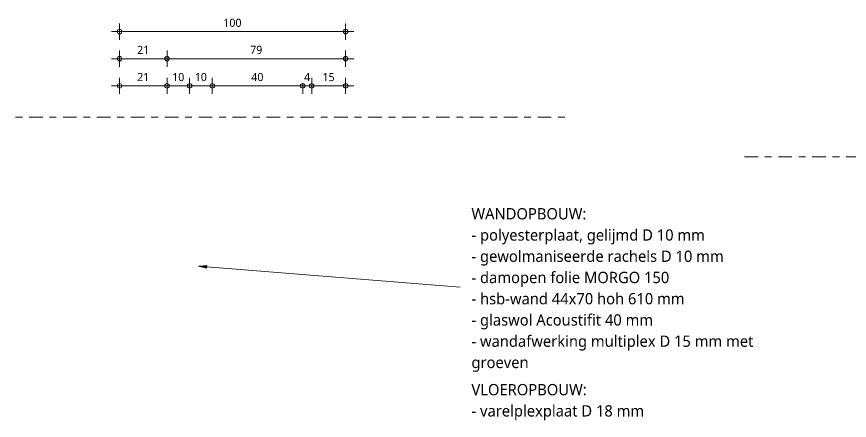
# Model space of a CAD drawing. Header units: millimetres. Extents: x 2457 to 4349, y 3067 to 7524.
# Drawn here: x 3648 to 4016.4, y 5131.1 to 5309.6 of the extents above; entities that cross this region are included whole.
import ezdxf

# ---------------------------------------------------------------- set-up
doc = ezdxf.new("R2010")
doc.units = ezdxf.units.MM
doc.linetypes.add('MV_center', pattern=[15, 6, -3, 3, -3])
for name, color, linetype, lineweight in [('A-ANNO-DIMS', 211, 'Continuous', 13), ('A-ANNO-DIMS-2', 211, 'Continuous', 13), ('A-DETL-GENF', 92, 'Continuous', 18), ('G-ANNO-TEXT', 231, 'Continuous', 13)]:
    doc.layers.add(name, color=color, linetype=linetype, lineweight=lineweight)
doc.styles.add('Segoe UI_1', font='segoeui.ttf', dxfattribs={"height": 3.6})
doc.styles.add('Segoe UI_3', font='segoeui.ttf', dxfattribs={"height": 5})
doc.styles.add('Segoe UI_B', font='segoeui.ttf', dxfattribs={"height": 5})
doc.dimstyles.new('1_8_mm_3', dxfattribs={"dimscale": 304.8, "dimtxt": 3.77051, "dimasz": 0.006562, "dimexe": 0.011811, "dimexo": 0.0625, "dimgap": 0.003281, "dimtad": 1, "dimdec": 0, "dimzin": 0, "dimdsep": 46, "dimtxsty": 'Segoe UI_1', "dimblk1": 'DOTBLANK', "dimblk2": 'DOTBLANK', "dimsah": 1, "dimcen": 0.09, "dimdle": 0.011811, "dimazin": 0, "dimtfac": 1, "dimtdec": 4, "dimtix": 1, "dimtmove": 0, "dimatfit": 3, "dimfxl": 0.011811, "dimfxlon": 1, "dimtvp": 1, "dimtfill": 1, "dimtolj": 1, "dimtzin": 0, "dimarcsym": 2})

# ---------------------------------------------------------------- blocks, each defined once
blk = doc.blocks.new('NLRS_00_DI_maskeer - Type 1-4234805-Details Strandbaak Strandhuis 2_0')
at = {"layer": 'A-DETL-GENF', "linetype": 'MV_center'}
blk.add_line((253.36, 0), (-100, 0), dxfattribs=at)
blk = doc.blocks.new('NLRS_00_DI_maskeer - Type 1-4234634-Details Strandbaak Strandhuis 2_0')
at = {"layer": 'A-DETL-GENF', "linetype": 'MV_center'}
blk.add_line((200, 0), (-100, 0), dxfattribs=at)
blk = doc.blocks.new('DIMBLOCK333-Details Strandbaak Strandhuis 2_0')
at = {"layer": 'A-ANNO-DIMS-2'}
for p, q in [((3693.52, 5291), (3693.52, 5294.6)), ((3714.52, 5291), (3714.52, 5294.6)), ((3689.92, 5291), (3714.52, 5291)), ((3693.52, 5291), (3693.52, 5287.4)), ((3714.52, 5291), (3714.52, 5287.4))]:
    blk.add_line(p, q, dxfattribs=at)
for centre in [(3693.52, 5291), (3714.52, 5291)]:
    blk.add_circle(centre, 1, dxfattribs=at)
at = {"layer": 'A-ANNO-DIMS-2', "color": 0, "insert": (3701.28, 5296.7), "char_height": 3.6, "width": 6.5813, "attachment_point": 1, "line_spacing_factor": 1.142579, "style": 'Segoe UI_1', "bg_fill": 3, "box_fill_scale": 1.25, "bg_fill_color": 9, "bg_fill_true_color": 13158600, "bg_fill_transparency": 0}
blk.add_mtext('21', dxfattribs=at)
blk = doc.blocks.new('_DotBlank')
at = {"color": 0, "linetype": 'ByBlock', "lineweight": -2}
blk.add_line((-0.5, 0), (-1, 0), dxfattribs=at)
blk.add_circle((0, 0), 0.5, dxfattribs=at)
blk = doc.blocks.new('DIMBLOCK334-Details Strandbaak Strandhuis 2_0')
at = {"layer": 'A-ANNO-DIMS-2'}
for p, q in [((3714.52, 5291), (3714.52, 5294.6)), ((3793.52, 5291), (3793.52, 5294.6)), ((3714.52, 5291), (3797.12, 5291)), ((3714.52, 5291), (3714.52, 5287.4)), ((3793.52, 5291), (3793.52, 5287.4))]:
    blk.add_line(p, q, dxfattribs=at)
for centre in [(3714.52, 5291), (3793.52, 5291)]:
    blk.add_circle(centre, 1, dxfattribs=at)
at = {"layer": 'A-ANNO-DIMS-2', "color": 0, "insert": (3751.28, 5296.7), "char_height": 3.6, "width": 6.5813, "attachment_point": 1, "line_spacing_factor": 1.142579, "style": 'Segoe UI_1', "bg_fill": 3, "box_fill_scale": 1.25, "bg_fill_color": 9, "bg_fill_true_color": 13158600, "bg_fill_transparency": 0}
blk.add_mtext('79', dxfattribs=at)
blk = doc.blocks.new('DIMBLOCK335-Details Strandbaak Strandhuis 2_0')
at = {"layer": 'A-ANNO-DIMS-2'}
for p, q in [((3693.52, 5279), (3693.52, 5282.6)), ((3714.52, 5279), (3714.52, 5282.6)), ((3689.92, 5279), (3714.52, 5279)), ((3693.52, 5279), (3693.52, 5275.4)), ((3714.52, 5279), (3714.52, 5275.4))]:
    blk.add_line(p, q, dxfattribs=at)
for centre in [(3693.52, 5279), (3714.52, 5279)]:
    blk.add_circle(centre, 1, dxfattribs=at)
at = {"layer": 'A-ANNO-DIMS-2', "color": 0, "insert": (3701.28, 5284.7), "char_height": 3.6, "width": 6.5813, "attachment_point": 1, "line_spacing_factor": 1.142579, "style": 'Segoe UI_1', "bg_fill": 3, "box_fill_scale": 1.25, "bg_fill_color": 9, "bg_fill_true_color": 13158600, "bg_fill_transparency": 0}
blk.add_mtext('21', dxfattribs=at)
blk = doc.blocks.new('DIMBLOCK336-Details Strandbaak Strandhuis 2_0')
at = {"layer": 'A-ANNO-DIMS-2'}
for p, q in [((3714.52, 5279), (3714.52, 5282.6)), ((3724.52, 5279), (3724.52, 5282.6)), ((3714.52, 5279), (3724.52, 5279)), ((3714.52, 5279), (3714.52, 5275.4)), ((3724.52, 5279), (3724.52, 5275.4))]:
    blk.add_line(p, q, dxfattribs=at)
for centre in [(3714.52, 5279), (3724.52, 5279)]:
    blk.add_circle(centre, 1, dxfattribs=at)
at = {"layer": 'A-ANNO-DIMS-2', "color": 0, "insert": (3716.78, 5284.7), "char_height": 3.6, "width": 6.5813, "attachment_point": 1, "line_spacing_factor": 1.142579, "style": 'Segoe UI_1', "bg_fill": 3, "box_fill_scale": 1.25, "bg_fill_color": 9, "bg_fill_true_color": 13158600, "bg_fill_transparency": 0}
blk.add_mtext('10', dxfattribs=at)
blk = doc.blocks.new('DIMBLOCK337-Details Strandbaak Strandhuis 2_0')
at = {"layer": 'A-ANNO-DIMS-2'}
for p, q in [((3724.52, 5279), (3724.52, 5282.6)), ((3734.52, 5279), (3734.52, 5282.6)), ((3724.52, 5279), (3734.52, 5279)), ((3724.52, 5279), (3724.52, 5275.4)), ((3734.52, 5279), (3734.52, 5275.4))]:
    blk.add_line(p, q, dxfattribs=at)
for centre in [(3724.52, 5279), (3734.52, 5279)]:
    blk.add_circle(centre, 1, dxfattribs=at)
at = {"layer": 'A-ANNO-DIMS-2', "color": 0, "insert": (3726.78, 5284.7), "char_height": 3.6, "width": 6.5813, "attachment_point": 1, "line_spacing_factor": 1.142579, "style": 'Segoe UI_1', "bg_fill": 3, "box_fill_scale": 1.25, "bg_fill_color": 9, "bg_fill_true_color": 13158600, "bg_fill_transparency": 0}
blk.add_mtext('10', dxfattribs=at)
blk = doc.blocks.new('DIMBLOCK338-Details Strandbaak Strandhuis 2_0')
at = {"layer": 'A-ANNO-DIMS-2'}
for p, q in [((3734.52, 5279), (3734.52, 5282.6)), ((3774.52, 5279), (3774.52, 5282.6)), ((3734.52, 5279), (3774.52, 5279)), ((3734.52, 5279), (3734.52, 5275.4)), ((3774.52, 5279), (3774.52, 5275.4))]:
    blk.add_line(p, q, dxfattribs=at)
for centre in [(3734.52, 5279), (3774.52, 5279)]:
    blk.add_circle(centre, 1, dxfattribs=at)
at = {"layer": 'A-ANNO-DIMS-2', "color": 0, "insert": (3751.78, 5284.7), "char_height": 3.6, "width": 6.5813, "attachment_point": 1, "line_spacing_factor": 1.142579, "style": 'Segoe UI_1', "bg_fill": 3, "box_fill_scale": 1.25, "bg_fill_color": 9, "bg_fill_true_color": 13158600, "bg_fill_transparency": 0}
blk.add_mtext('40', dxfattribs=at)
blk = doc.blocks.new('DIMBLOCK339-Details Strandbaak Strandhuis 2_0')
at = {"layer": 'A-ANNO-DIMS-2'}
for p, q in [((3774.52, 5279), (3774.52, 5282.6)), ((3778.52, 5279), (3778.52, 5282.6)), ((3774.52, 5279), (3778.52, 5279)), ((3774.52, 5279), (3774.52, 5275.4)), ((3778.52, 5279), (3778.52, 5275.4))]:
    blk.add_line(p, q, dxfattribs=at)
for centre in [(3774.52, 5279), (3778.52, 5279)]:
    blk.add_circle(centre, 1, dxfattribs=at)
at = {"layer": 'A-ANNO-DIMS-2', "color": 0, "insert": (3775.15, 5284.7), "char_height": 3.6, "width": 3.2906, "attachment_point": 1, "line_spacing_factor": 1.142579, "style": 'Segoe UI_1', "bg_fill": 3, "box_fill_scale": 1.25, "bg_fill_color": 9, "bg_fill_true_color": 13158600, "bg_fill_transparency": 0}
blk.add_mtext('4', dxfattribs=at)
blk = doc.blocks.new('DIMBLOCK340-Details Strandbaak Strandhuis 2_0')
at = {"layer": 'A-ANNO-DIMS-2'}
for p, q in [((3778.52, 5279), (3778.52, 5282.6)), ((3793.52, 5279), (3793.52, 5282.6)), ((3778.52, 5279), (3797.12, 5279)), ((3778.52, 5279), (3778.52, 5275.4)), ((3793.52, 5279), (3793.52, 5275.4))]:
    blk.add_line(p, q, dxfattribs=at)
for centre in [(3778.52, 5279), (3793.52, 5279)]:
    blk.add_circle(centre, 1, dxfattribs=at)
at = {"layer": 'A-ANNO-DIMS-2', "color": 0, "insert": (3783.28, 5284.7), "char_height": 3.6, "width": 6.5813, "attachment_point": 1, "line_spacing_factor": 1.142579, "style": 'Segoe UI_1', "bg_fill": 3, "box_fill_scale": 1.25, "bg_fill_color": 9, "bg_fill_true_color": 13158600, "bg_fill_transparency": 0}
blk.add_mtext('15', dxfattribs=at)
blk = doc.blocks.new('DIMBLOCK341-Details Strandbaak Strandhuis 2_0')
at = {"layer": 'A-ANNO-DIMS-2'}
for p, q in [((3693.52, 5303), (3693.52, 5306.6)), ((3793.52, 5303), (3793.52, 5306.6)), ((3689.92, 5303), (3797.12, 5303)), ((3693.52, 5303), (3693.52, 5299.4)), ((3793.52, 5303), (3793.52, 5299.4))]:
    blk.add_line(p, q, dxfattribs=at)
for centre in [(3693.52, 5303), (3793.52, 5303)]:
    blk.add_circle(centre, 1, dxfattribs=at)
at = {"layer": 'A-ANNO-DIMS-2', "color": 0, "insert": (3739.41, 5308.7), "char_height": 3.6, "width": 9.8719, "attachment_point": 1, "line_spacing_factor": 1.142579, "style": 'Segoe UI_1', "bg_fill": 3, "box_fill_scale": 1.25, "bg_fill_color": 9, "bg_fill_true_color": 13158600, "bg_fill_transparency": 0}
blk.add_mtext('100', dxfattribs=at)

msp = doc.modelspace()

# ---------------------------------------------------------------- hatches: boundary and pattern name
at = {"layer": 'G-ANNO-TEXT'}
msp.add_hatch(color=7, dxfattribs=at).paths.add_polyline_path([(3728.49, 5199.22), (3732.03, 5198.3), (3732.13, 5199.57)])

# ---------------------------------------------------------------- linework, layer by layer
at = {"layer": 'G-ANNO-TEXT', "color": 250}
for p, q in [((3732.13, 5199.57), (3728.49, 5199.22)), ((3728.49, 5199.22), (3732.03, 5198.3)), ((3728.49, 5199.22), (3844.18, 5189.9)), ((3732.03, 5198.3), (3732.13, 5199.57))]:
    msp.add_line(p, q, dxfattribs=at)

# ---------------------------------------------------------------- block references
at = {"layer": 'A-DETL-GENF', "linetype": 'MV_center', "rotation": 180}
for name, p in [('NLRS_00_DI_maskeer - Type 1-4234634-Details Strandbaak Strandhuis 2_0', (3793.52, 5265.1)), ('NLRS_00_DI_maskeer - Type 1-4234805-Details Strandbaak Strandhuis 2_0', (4223.33, 5247.67))]:
    msp.add_blockref(name, p, dxfattribs=at)

# ---------------------------------------------------------------- texts
at = {"layer": 'G-ANNO-TEXT', "color": 7, "char_height": 5, "attachment_point": 1}
for s, insert, width, style in [('WANDOPBOUW:', (3849.18, 5224.93), 67.8228, 'Segoe UI_B'), ('- polyesterplaat, gelijmd D 10 mm', (3849.18, 5215.54), 128.27, 'Segoe UI_3'), ('- gewolmaniseerde rachels D 10 mm', (3849.18, 5206.15), 137.4092, 'Segoe UI_3'), ('- damopen folie MORGO 150', (3849.18, 5196.75), 110.6329, 'Segoe UI_3'), ('- hsb-wand 44x70 hoh 610 mm', (3849.18, 5187.36), 118.0084, 'Segoe UI_3'), ('- glaswol Acoustifit 40 mm', (3849.18, 5177.97), 100.3713, 'Segoe UI_3'), ('- wandafwerking multiplex D 15 mm met ', (3849.18, 5168.58), 156.3291, 'Segoe UI_3'), ('groeven', (3849.18, 5159.18), 30.6245, 'Segoe UI_3'), ('VLOEROPBOUW:', (3849.18, 5147.14), 66.8607, 'Segoe UI_B'), ('- varelplexplaat D 18 mm', (3849.18, 5137.75), 94.7595, 'Segoe UI_3')]:
    msp.add_mtext(s, dxfattribs=dict(at, insert=insert, width=width, style=style))

# ---------------------------------------------------------------- dimensions: what is measured, and where the dimension line sits
at = {"layer": 'A-ANNO-DIMS'}
dim = msp.add_linear_dim(base=(3714.52, 5291), p1=(3693.52, 5294.6), p2=(3714.52, 5294.6), dimstyle='1_8_mm_3', override={"dimpost": '<>', "dimfxl": 21}, dxfattribs=at)
dim.commit()
dim.dimension.update_dxf_attribs({"geometry": 'DIMBLOCK333-Details Strandbaak Strandhuis 2_0', "text_midpoint": (3704.02, 5293.84)})

# ---------------------------------------------------------------- next in the draw order: dimensions: what is measured, and where the dimension line sits
dim = msp.add_linear_dim(base=(3793.52, 5291), p1=(3714.52, 5294.6), p2=(3793.52, 5294.6), dimstyle='1_8_mm_3', override={"dimpost": '<>', "dimfxl": 79}, dxfattribs=at)
dim.commit()
dim.dimension.update_dxf_attribs({"geometry": 'DIMBLOCK334-Details Strandbaak Strandhuis 2_0', "text_midpoint": (3754.02, 5293.87)})

# ---------------------------------------------------------------- next in the draw order: dimensions: what is measured, and where the dimension line sits
for base, p1, p2, override, picture, middle in [((3793.52, 5303), (3693.52, 5299.4), (3793.52, 5299.4), {"dimpost": '<>', "dimfxl": 100}, 'DIMBLOCK341-Details Strandbaak Strandhuis 2_0', (3743.52, 5305.88)), ((3714.52, 5279), (3693.52, 5275.4), (3714.52, 5275.4), {"dimpost": '<>', "dimfxl": 21}, 'DIMBLOCK335-Details Strandbaak Strandhuis 2_0', (3704.02, 5281.84))]:
    dim = msp.add_linear_dim(base=base, p1=p1, p2=p2, dimstyle='1_8_mm_3', override=override, dxfattribs=at)
    dim.commit()
    dim.dimension.update_dxf_attribs({"geometry": picture, "text_midpoint": middle})

# ---------------------------------------------------------------- next in the draw order: dimensions: what is measured, and where the dimension line sits
dim = msp.add_linear_dim(base=(3724.52, 5279), p1=(3714.52, 5275.4), p2=(3724.52, 5275.4), dimstyle='1_8_mm_3', override={"dimpost": '<>', "dimfxl": 10}, dxfattribs=at)
dim.commit()
dim.dimension.update_dxf_attribs({"geometry": 'DIMBLOCK336-Details Strandbaak Strandhuis 2_0', "text_midpoint": (3719.52, 5281.88)})

# ---------------------------------------------------------------- next in the draw order: dimensions: what is measured, and where the dimension line sits
dim = msp.add_linear_dim(base=(3734.52, 5279), p1=(3724.52, 5275.4), p2=(3734.52, 5282.6), dimstyle='1_8_mm_3', override={"dimpost": '<>', "dimfxl": 12.322337}, dxfattribs=at)
dim.commit()
dim.dimension.update_dxf_attribs({"geometry": 'DIMBLOCK337-Details Strandbaak Strandhuis 2_0', "text_midpoint": (3729.52, 5281.88)})

# ---------------------------------------------------------------- next in the draw order: dimensions: what is measured, and where the dimension line sits
dim = msp.add_linear_dim(base=(3774.52, 5279), p1=(3734.52, 5282.6), p2=(3774.52, 5282.6), dimstyle='1_8_mm_3', override={"dimpost": '<>', "dimfxl": 40}, dxfattribs=at)
dim.commit()
dim.dimension.update_dxf_attribs({"geometry": 'DIMBLOCK338-Details Strandbaak Strandhuis 2_0', "text_midpoint": (3754.52, 5281.87)})

# ---------------------------------------------------------------- next in the draw order: dimensions: what is measured, and where the dimension line sits
dim = msp.add_linear_dim(base=(3778.52, 5279), p1=(3774.52, 5282.6), p2=(3778.52, 5275.4), dimstyle='1_8_mm_3', override={"dimpost": '<>', "dimfxl": 8.236504}, dxfattribs=at)
dim.commit()
dim.dimension.update_dxf_attribs({"geometry": 'DIMBLOCK339-Details Strandbaak Strandhuis 2_0', "text_midpoint": (3776.52, 5281.8)})

# ---------------------------------------------------------------- next in the draw order: dimensions: what is measured, and where the dimension line sits
dim = msp.add_linear_dim(base=(3793.52, 5279), p1=(3778.52, 5275.4), p2=(3793.52, 5275.4), dimstyle='1_8_mm_3', override={"dimpost": '<>', "dimfxl": 15}, dxfattribs=at)
dim.commit()
dim.dimension.update_dxf_attribs({"geometry": 'DIMBLOCK340-Details Strandbaak Strandhuis 2_0', "text_midpoint": (3786.02, 5281.88)})

doc.saveas('drawing.dxf')
